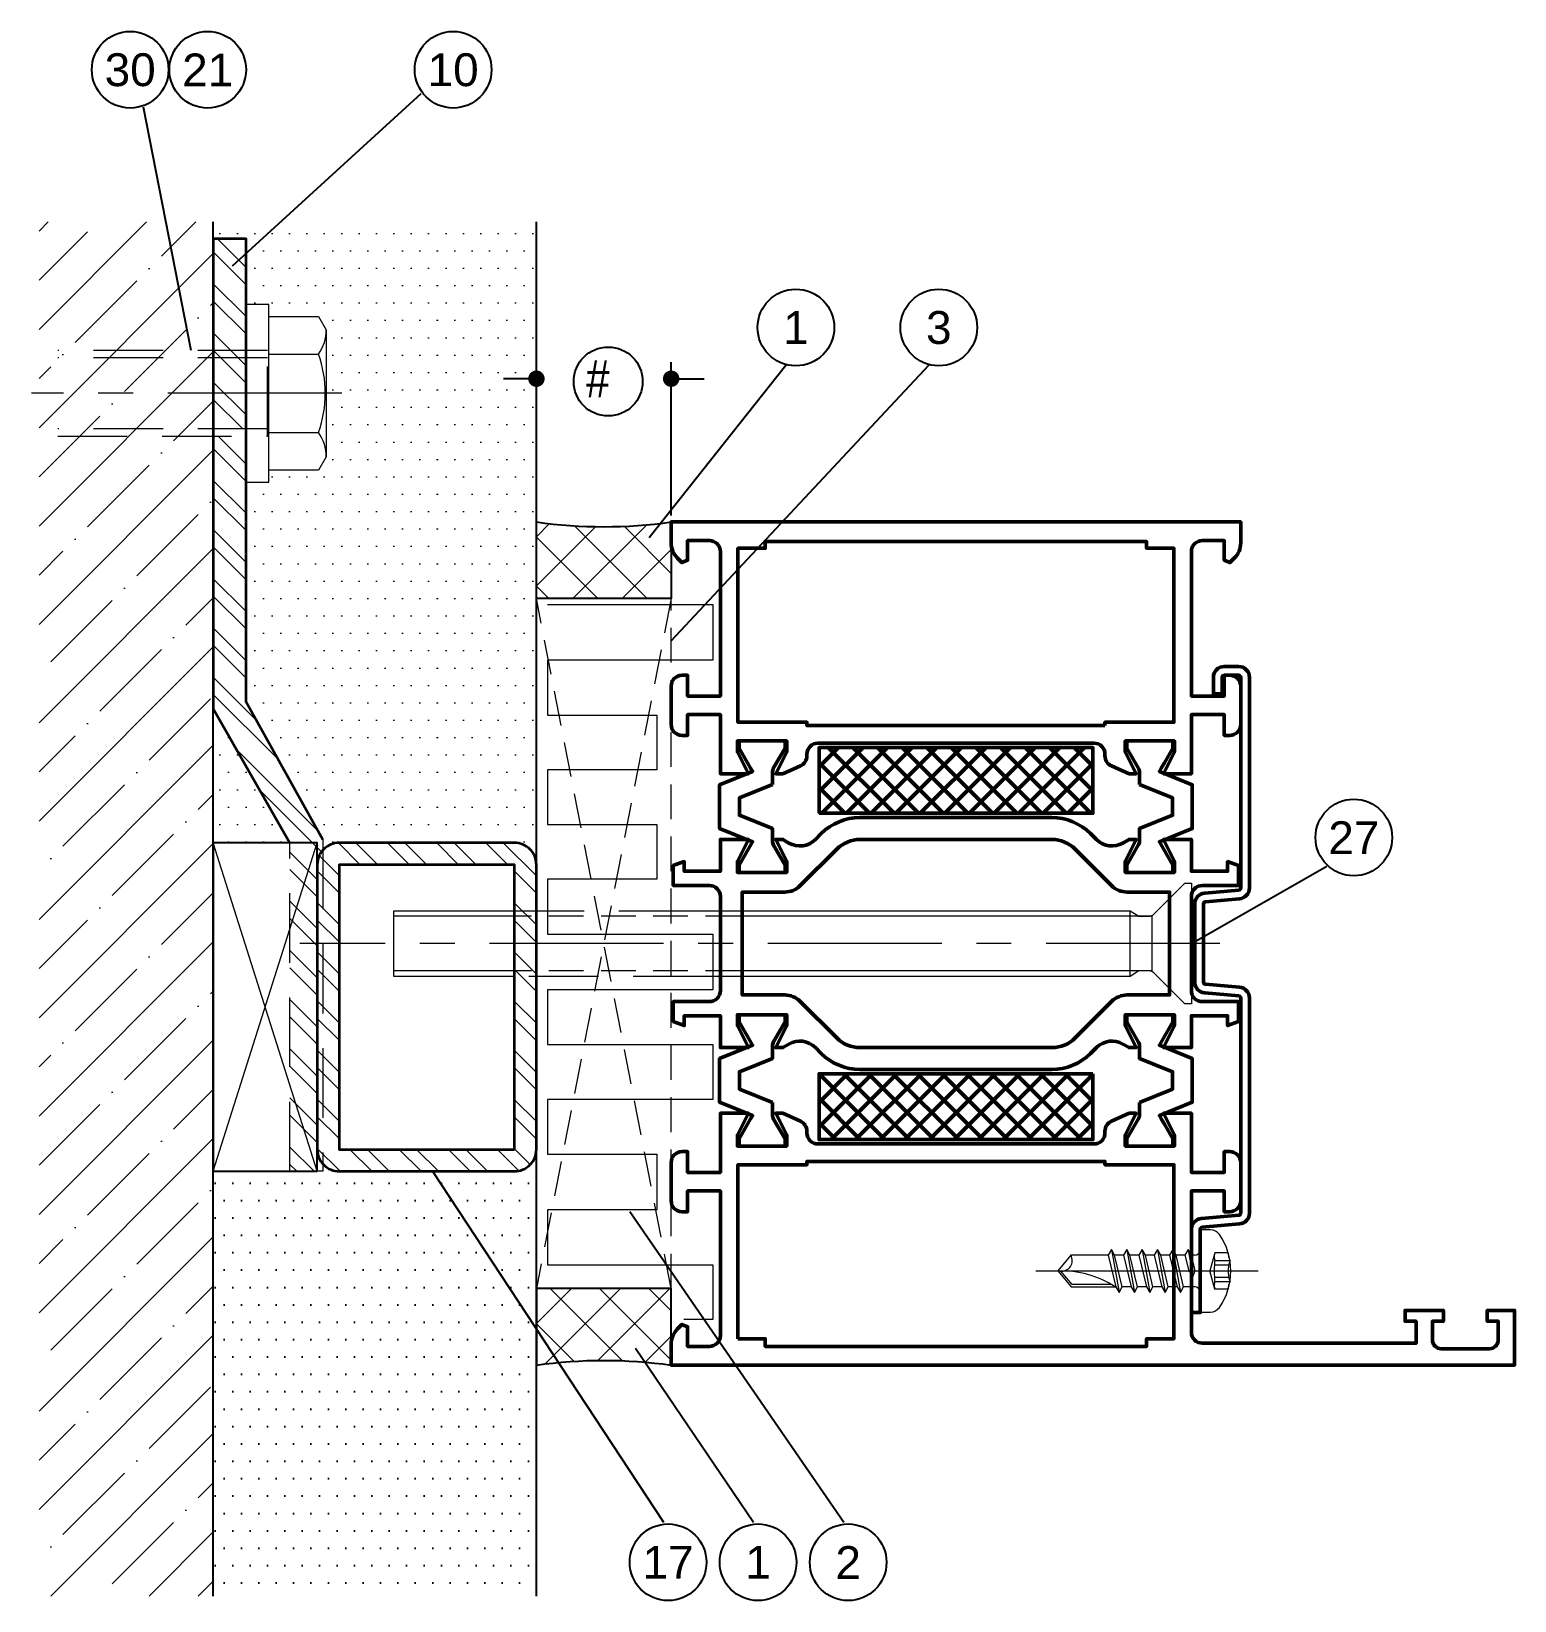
# Model space of a CAD drawing. Header units: millimetres. Extents: x 28 to 163, y 79 to 223.
import ezdxf
from ezdxf.enums import TextEntityAlignment as Align

# ---------------------------------------------------------------- set-up
doc = ezdxf.new("R2010")
doc.units = ezdxf.units.MM
doc.linetypes.add('CENTER', pattern=[50.8, 31.75, -6.35, 6.35, -6.35])
doc.linetypes.add('HIDDEN', pattern=[9.525, 6.35, -3.175])
for name, color, linetype, lineweight in [('AM_5', 3, 'Continuous', 25), ('AM_C', 50, 'Continuous', 50), ('AM_S', 80, 'Continuous', 50), ('Cent3', 70, 'CENTER', 18), ('Cent4', 10, 'CENTER', 13), ('CHide3', 70, 'HIDDEN', 18), ('CHide4', 10, 'HIDDEN', 13), ('Cont1', 7, 'Continuous', 35), ('Cont2', 2, 'Continuous', 25), ('Cont3', 70, 'Continuous', 18), ('Cont4', 10, 'Continuous', 13)]:
    doc.layers.add(name, color=color, linetype=linetype, lineweight=lineweight)
doc.styles.add('BEMSTIL', font='8SIMPLEX.SHX', dxfattribs={"width": 0.85})
doc.styles.add('SWISS', font='swiss.ttf')
doc.dimstyles.new('Dok-1zu2-PUNKT$0', dxfattribs={"dimscale": 0.5, "dimtxt": 3.4, "dimasz": 1.5, "dimexe": 1.5, "dimexo": 0.6, "dimgap": 1.5, "dimtad": 0, "dimlfac": 2, "dimdsep": 46, "dimtxsty": 'BEMSTIL', "dimblk": 'PUNKT', "dimblk1": 'PUNKT', "dimblk2": 'PUNKT', "dimcen": 0, "dimclrd": 3, "dimclre": 3, "dimclrt": 3, "dimadec": 0, "dimazin": 0, "dimtfac": 0.7, "dimtofl": 0, "dimtmove": 0, "dimatfit": 3, "dimfxl": 0, "dimtolj": 1, "dimarcsym": 0})
pattern_1 = [(45, (-0.1838, -319.7073), (-2.245064, 2.245064), []), (135, (-0.1838, -319.7073), (-2.245064, -2.245064), [])]

# ---------------------------------------------------------------- blocks, each defined once
blk = doc.blocks.new('PUNKT')
at = {"color": 0, "linetype": 'Continuous'}
blk.add_line((-0.5, 0), (-1, 0), dxfattribs=at)
at = {"color": 0, "linetype": 'Continuous', "const_width": 0.5}
blk.add_lwpolyline([(-0.25, 0, 1), (0.25, 0, 1)], format="xyb", close=True, dxfattribs=at)
blk = doc.blocks.new('*D4')
at = {"layer": 'AM_5', "color": 3, "lineweight": -2, "transparency": 16777216}
for p, q in [((73.92, 178.42), (73.92, 192.4)), ((73.92, 178.42), (73.92, 192.4)), ((73.92, 178.42), (73.92, 192.4)), ((86.22, 178.42), (86.22, 192.4)), ((86.22, 178.42), (86.22, 192.4)), ((86.22, 178.42), (86.22, 192.4)), ((72.42, 190.9), (70.92, 190.9)), ((72.42, 190.9), (70.92, 190.9)), ((72.42, 190.9), (70.92, 190.9)), ((87.72, 190.9), (89.22, 190.9)), ((87.72, 190.9), (89.22, 190.9)), ((87.72, 190.9), (89.22, 190.9))]:
    blk.add_line(p, q, dxfattribs=at)
at = {"layer": 'AM_5', "color": 3, "lineweight": -2, "transparency": 16777216, "xscale": 1.5, "yscale": 1.5, "zscale": 1.5}
blk.add_blockref('PUNKT', (73.92, 190.9), dxfattribs=at)
blk.add_blockref('PUNKT', (73.92, 190.9), dxfattribs=at)
blk.add_blockref('PUNKT', (73.92, 190.9), dxfattribs=at)
at = {"layer": 'AM_5', "color": 3, "lineweight": -2, "transparency": 16777216, "xscale": 1.5, "yscale": 1.5, "zscale": 1.5, "rotation": 180}
blk.add_blockref('PUNKT', (86.22, 190.9), dxfattribs=at)
blk.add_blockref('PUNKT', (86.22, 190.9), dxfattribs=at)
blk.add_blockref('PUNKT', (86.22, 190.9), dxfattribs=at)
at = {"layer": 'AM_5', "color": 3, "transparency": 16777216, "insert": (78.99, 190.9), "char_height": 3.4, "attachment_point": 5, "style": 'BEMSTIL'}
blk.add_mtext('\\A1; #', dxfattribs=at)
blk.add_mtext('\\A1; #', dxfattribs=at)
blk.add_mtext('\\A1; #', dxfattribs=at)
blk = doc.blocks.new('WI1021361')
for points in [[(23, 41.8), (22.27, 40.19, -0.294108), (21.36, 39.6), (21.2, 39.6, 0.414214), (20.2, 38.6), (20.2, 13.4, 0.414214), (21.2, 12.4), (21.36, 12.4, -0.294108), (22.27, 11.81), (23, 10.2), (23, 9.55), (21, 10.55), (20, 10.55), (20, 6.05), (21, 6.05), (23, 7.05), (23, 4.5), (17.6, 4.5), (17.6, 1.5), (19.5, 1.5), (19.5, 1, -0.414214), (18.5, 0), (15, 0, -0.414214), (14, 1), (14, 1.5), (15.9, 1.5), (15.9, 4.5), (2.7, 4.5, 0.414214), (1.7, 3.5), (1.7, 1.5), (3.5, 1.5), (3.71, 0.99), (3.31, 0.59, -0.198912), (1.9, 0), (0, 0), (0, 77), (5, 77), (5, 74.5), (4, 74.5), (4, 75.5), (2.3, 75.5, 0.414214), (1.5, 74.7), (1.5, 70.3, 0.414214), (2.3, 69.5), (4, 69.5), (4, 70.5), (5, 70.5), (5, 67), (4, 67), (4, 68), (2, 68), (2, 48.5, 0.414214), (3, 47.5), (15.9, 47.5), (15.9, 50.5), (14, 50.5), (14, 51, -0.414214), (15, 52), (18.5, 52, -0.414214), (19.5, 51), (19.5, 50.5), (17.6, 50.5), (17.6, 47.5), (23, 47.5), (23, 44.95), (21, 45.95), (20, 45.95), (20, 41.45), (21, 41.45), (23, 42.45), (23, 41.8)], [(54, 10.2), (54.73, 11.81, -0.294108), (55.64, 12.4), (55.8, 12.4, 0.414214), (56.8, 13.4), (56.8, 38.6, 0.414214), (55.8, 39.6), (55.64, 39.6, -0.294108), (54.73, 40.19), (54, 41.8), (54, 42.45), (56, 41.45), (57, 41.45), (57, 45.95), (56, 45.95), (54, 44.95), (54, 47.5), (59.4, 47.5), (59.4, 50.5), (57.5, 50.5), (57.5, 51, -0.414214), (58.5, 52), (62, 52, -0.414214), (63, 51), (63, 50.5), (61.1, 50.5), (61.1, 47.5), (74.3, 47.5, 0.414214), (75.3, 48.5), (75.3, 50.5), (73.5, 50.5), (73.29, 51.01), (73.69, 51.41, -0.198912), (75.1, 52), (77, 52), (77, 0), (75.1, 0, -0.198912), (73.69, 0.59), (73.29, 0.99), (73.5, 1.5), (75.3, 1.5), (75.3, 3.5, 0.414214), (74.3, 4.5), (61.1, 4.5), (61.1, 1.5), (63, 1.5), (63, 1, -0.414214), (62, 0), (58.5, 0, -0.414214), (57.5, 1), (57.5, 1.5), (59.4, 1.5), (59.4, 4.5), (54, 4.5), (54, 7.05), (56, 6.05), (57, 6.05), (57, 10.55), (56, 10.55), (54, 9.55), (54, 10.2)], [(23.99, 42.75), (22.87, 42.75, 0.131652), (22.47, 42.64), (20.66, 41.6), (20, 41.6), (20, 45.8), (20.66, 45.8), (22, 45.03), (22.49, 44.74), (22.79, 44.57), (24, 47.58), (28, 47.58), (29.21, 44.57), (31.34, 45.8), (32, 45.8), (32, 41.6), (31.34, 41.6), (29.53, 42.64, 0.131652), (29.13, 42.75), (28.01, 42.75), (26.79, 45.78), (25.21, 45.78)], [(53.01, 42.75), (54.13, 42.75, -0.131652), (54.53, 42.64), (56.34, 41.6), (57, 41.6), (57, 45.8), (56.34, 45.8), (55, 45.03), (54.51, 44.74), (54.21, 44.57), (53, 47.58), (49, 47.58), (47.79, 44.57), (45.66, 45.8), (45, 45.8), (45, 41.6), (45.66, 41.6), (47.47, 42.64, -0.131652), (47.87, 42.75), (48.99, 42.75), (50.21, 45.78), (51.79, 45.78)], [(48, 34.76, 0.198912), (47.12, 36.88), (43.79, 40.21, -0.198912), (43.2, 41.63), (43.2, 45.5), (33.8, 45.5), (33.8, 41.63, -0.198912), (33.21, 40.21), (29.88, 36.88, 0.198912), (29, 34.76), (29, 17.24, 0.198912), (29.88, 15.12), (33.21, 11.79, -0.198912), (33.8, 10.37), (33.8, 6.5), (43.2, 6.5), (43.2, 10.37, -0.198912), (43.79, 11.79), (47.12, 15.12, 0.198912), (48, 17.24)], [(23.99, 9.25), (22.87, 9.25, -0.131652), (22.47, 9.36), (20.66, 10.4), (20, 10.4), (20, 6.2), (20.66, 6.2), (22, 6.97), (22.49, 7.26), (22.79, 7.43), (24, 4.43), (28, 4.43), (29.21, 7.43), (31.34, 6.2), (32, 6.2), (32, 10.4), (31.34, 10.4), (29.53, 9.36, -0.131652), (29.13, 9.25), (28.01, 9.25), (26.79, 6.23), (25.21, 6.23)], [(53.01, 9.25), (54.13, 9.25, 0.131652), (54.53, 9.36), (56.34, 10.4), (57, 10.4), (57, 6.2), (56.34, 6.2), (55, 6.97), (54.51, 7.26), (54.21, 7.43), (53, 4.43), (49, 4.43), (47.79, 7.43), (45.66, 6.2), (45, 6.2), (45, 10.4), (45.66, 10.4), (47.47, 9.36, 0.131652), (47.87, 9.25), (48.99, 9.25), (50.21, 6.23), (51.79, 6.23)]]:
    blk.add_lwpolyline(points, format="xyb", close=True)
blk.add_lwpolyline([(29, 10.2), (29.32, 10.75, 0.339454), (29, 13.17), (28.46, 13.71, -0.198912), (27, 17.24), (27, 34.76, -0.198912), (28.46, 38.29), (29, 38.83, 0.339454), (29.32, 41.25), (29, 41.8), (29, 42.45), (31, 41.45), (32, 41.45), (32, 45.95), (31, 45.95), (29, 44.95), (29, 47.5), (31.9, 47.5), (31.9, 50.8), (31.01, 50.8), (31.38, 51.8), (33.2, 51.8), (33.2, 48.5, 0.414214), (34.2, 47.5), (42.8, 47.5, 0.414214), (43.8, 48.5), (43.8, 51.8), (45.62, 51.8), (45.99, 50.8), (45.1, 50.8), (45.1, 47.5), (48, 47.5), (48, 44.95), (46, 45.95), (45, 45.95), (45, 41.45), (46, 41.45), (48, 42.45), (48, 41.8), (47.68, 41.25, 0.339454), (48, 38.83), (48.54, 38.29, -0.198912), (50, 34.76), (50, 17.24, -0.198912), (48.54, 13.71), (48, 13.17, 0.339454), (47.68, 10.75), (48, 10.2), (48, 9.55), (46, 10.55), (45, 10.55), (45, 6.05), (46, 6.05), (48, 7.05), (48, 4.5), (45.1, 4.5), (45.1, 1.2), (45.99, 1.2), (45.62, 0.2), (43.8, 0.2), (43.8, 3.5, 0.414214), (42.8, 4.5), (34.2, 4.5, 0.414214), (33.2, 3.5), (33.2, 0.2), (31.38, 0.2), (31.01, 1.2), (31.9, 1.2), (31.9, 4.5), (29, 4.5), (29, 7.05), (31, 6.05), (32, 6.05), (32, 10.55), (31, 10.55), (29, 9.55), (29, 10.2), (29.32, 10.75)], format="xyb")
for points in [[(2.4, 6.1), (18.3, 6.1), (18.3, 12.4), (18.6, 12.4), (18.6, 39.6), (18.3, 39.6), (18.3, 45.9), (2.4, 45.9), (2.4, 43.4), (1.7, 43.4), (1.7, 8.6), (2.4, 8.6), (2.4, 6.1)], [(58.4, 39.6), (58.7, 39.6), (58.7, 45.9), (74.6, 45.9), (74.6, 43.4), (75.2, 43.4), (75.2, 8.6), (74.6, 8.6), (74.6, 6.1), (58.7, 6.1), (58.7, 12.4), (58.4, 12.4), (58.4, 39.6)]]:
    blk.add_lwpolyline(points, close=True)
blk = doc.blocks.new('WI4090072')
h = blk.add_hatch()
h.set_pattern_fill('ANSI37', color=256, scale=0.5, style=0)
h.set_pattern_definition([(45, (0, 0.4), (-1.12253, 1.12253), []), (135, (0, 0.4), (-1.12253, -1.12253), [])])
h.paths.add_polyline_path([(12.5, 6.4), (-12.5, 6.4), (-12.5, 0.4), (12.5, 0.4)])
blk.add_lwpolyline([(12.5, 6.4), (12.5, 0.4), (-12.5, 0.4), (-12.5, 6.4), (12.5, 6.4)], close=True)
blk = doc.blocks.new('WI4080202')
blk.add_lwpolyline([(-48.32, -0.18), (-48.61, -3.59, -0.388879), (-49.61, -4.5), (-57.2, -4.5), (-57.2, -3.7), (-49.61, -3.7, 0.388879), (-49.41, -3.52), (-49.11, -0.11, -0.388879), (-48.12, 0.8), (-28.48, 0.8, -0.388879), (-27.49, -0.11), (-27.22, -3.22, 0.388879), (-27.02, -3.4), (-19.88, -3.4, 0.388879), (-19.68, -3.22), (-19.41, -0.11, -0.388879), (-18.42, 0.8), (0.8, 0.8, -0.414214), (1.8, -0.2), (1.8, -1.5, -0.414214), (0.8, -2.5), (-0.7, -2.5), (-0.7, -1.7), (0.8, -1.7, 0.414214), (1, -1.5), (1, -0.2, 0.414214), (0.8, 0), (-18.42, 0, 0.388879), (-18.62, -0.18), (-18.89, -3.29, -0.388879), (-19.88, -4.2), (-27.02, -4.2, -0.388879), (-28.01, -3.29), (-28.28, -0.18, 0.388879), (-28.48, 0), (-48.12, 0, 0.388879), (-48.32, -0.18)], format="xyb", close=True)
blk = doc.blocks.new('ws4070448')
at = {"layer": 'Cent4'}
blk.add_lwpolyline([(0, -15.02), (0, 5.29)], dxfattribs=at)
at = {"layer": 'CHide4'}
for p, q in [((-0.97, 1.33), (-0.97, 2.72)), ((-0.56, 1.33), (-0.56, 2.61)), ((0.56, 1.33), (0.56, 2.61)), ((0.97, 1.33), (0.97, 2.72))]:
    blk.add_line(p, q, dxfattribs=at)
for points in [[(-1.65, 2.56), (-1.65, 1.33)], [(1.65, 2.56), (1.65, 1.33)], [(-1.65, 1.33), (0, 0.89)], [(1.65, 1.33), (0, 0.89)]]:
    blk.add_lwpolyline(points, dxfattribs=at)
for centre, radius, start, end in [((-1.59, 3.84), 1.28, 267.2848, 298.8872), ((0, 5.49), 2.94, 250.6988, 289.3012), ((1.59, 3.84), 1.28, 241.1128, 272.7152), ((-1.31, 2.49), 1.21, 253.6643, 286.3357), ((0, 11.41), 10.13, 264.4948, 275.5052), ((1.31, 2.49), 1.21, 253.6643, 286.3357)]:
    blk.add_arc(centre, radius, start, end, dxfattribs=at)
at = {"layer": 'Cont3'}
blk.add_lwpolyline([(3.32, 1.75, 0.314856), (-3.32, 1.75, 0.244912), (-3.75, 0.93), (-3.75, 0), (3.75, 0), (3.75, 0.93, 0.244912), (3.32, 1.75, 0.138291)], format="xyb", dxfattribs=at)
for points in [[(-1.95, -1.1), (-1.45, -1.39), (0, -1.04), (0.5, -0.67), (0, -0.47), (-1.45, -0.81)], [(-1.95, -2.5), (-1.45, -2.79), (1.45, -2.1), (1.95, -1.81), (1.45, -1.52), (-1.45, -2.21)], [(-1.95, -3.9), (-1.45, -4.19), (1.45, -3.5), (1.95, -3.21), (1.45, -2.92), (-1.45, -3.61)], [(-1.95, -5.3), (-1.45, -5.59), (1.45, -4.9), (1.95, -4.61), (1.45, -4.32), (-1.45, -5.01)], [(-1.95, -6.7), (-1.45, -6.99), (1.45, -6.3), (1.95, -6.01), (1.45, -5.72), (-1.45, -6.41)], [(-1.45, -8.39), (1.45, -7.7), (1.95, -7.41), (1.45, -7.12), (-1.45, -7.81), (-1.95, -8.1)]]:
    blk.add_lwpolyline(points, close=True, dxfattribs=at)
for points in [[(-1.95, -1.1), (0.5, -0.67)], [(-1.45, -0.5), (-1.45, -0.81)], [(-1.45, -1.39), (-1.45, -2.21)], [(-1.45, -1.39), (-1.45, -2.21)], [(1.45, -0.5), (1.45, -1.52)], [(-1.95, -2.5), (1.95, -1.81)], [(-1.45, -2.79), (-1.45, -3.61)], [(1.45, -2.1), (1.45, -2.92)], [(-1.95, -3.9), (1.95, -3.21)], [(-1.45, -4.19), (-1.45, -5.01)], [(1.45, -3.5), (1.45, -4.32)], [(-1.95, -5.3), (1.95, -4.61)], [(-1.45, -5.59), (-1.45, -6.41)], [(1.45, -4.9), (1.45, -5.72)], [(-1.95, -6.7), (1.95, -6.01)], [(-1.45, -6.99), (-1.45, -7.81)], [(1.45, -6.3), (1.45, -7.12)], [(-1.95, -8.1), (1.95, -7.41)], [(-1.45, -8.38), (-1.45, -11.81), (0, -13), (1.45, -11.79), (1.45, -7.7)], [(1.24, -8.17), (1.24, -11.7), (0.03, -12.71)]]:
    blk.add_lwpolyline(points, dxfattribs=at)
for centre, radius, start, end in [((-1.95, -0.5), 0.5, 0, 90), ((1.95, -0.5), 0.5, 90, 180), ((8.74, -12.6), 8.74, 146.5114, 182.6031), ((-0.95, -12.64), 0.965, 350.682, 121.1143)]:
    blk.add_arc(centre, radius, start, end, dxfattribs=at)

msp = doc.modelspace()

# ---------------------------------------------------------------- hatches: boundary and pattern name
at = {"layer": 'Cont2'}
h = msp.add_hatch(dxfattribs=at)
h.set_pattern_fill('DOTS', color=256, style=0)
h.set_pattern_definition([(0, (-133.1946, -352.4558), (0.79375, 1.5875), [0, -1.5875])])
h.paths.add_polyline_path([(73.916, 120.52, -0.4142136), (71.916, 118.52), (55.916, 118.52, -0.2152504), (54.416, 119.197), (54.416, 118.52), (44.416, 118.52), (44.416, 79.725), (73.916, 79.725)])
at = {"layer": 'Cont3'}
h = msp.add_hatch(dxfattribs=at)
h.set_pattern_fill('ANSI35', color=256, style=0)
h.set_pattern_definition([(45, (-133.1946, -352.456), (-4.49013, 4.49013), []), (45, (-128.7045, -352.456), (-4.49013, 4.49013), [7.9375, -1.5875, 0, -1.5875])])
h.paths.add_polyline_path([(44.416, 189.566), (28.519, 189.566), (28.519, 79.725), (44.416, 79.725)])
h.paths.add_polyline_path([(44.416, 205.225), (28.519, 205.225), (28.519, 189.566), (44.416, 189.566)])
h = msp.add_hatch(dxfattribs=at)
h.set_pattern_fill('DOTS', color=256, style=0)
h.set_pattern_definition([(0, (-4.1838, -319.7073), (0.79375, 1.5875), [0, -1.5875])])
h.paths.add_polyline_path([(73.916, 182.919), (73.916, 205.225), (44.416, 205.225), (44.416, 203.666), (47.416, 203.666), (47.416, 197.691), (49.496, 197.691), (49.496, 196.586), (54.018, 196.586), (54.716, 195.377, -0.0232442), (54.716, 195.059), (54.716, 184.074, -0.0232442), (54.716, 183.755), (54.018, 182.546), (49.496, 182.546), (49.496, 181.441), (47.416, 181.441), (47.416, 161.372), (54.416, 148.803), (54.416, 147.843, -0.2152504), (55.916, 148.52), (65.775, 148.52)])
h.paths.add_polyline_path([(73.916, 182.919), (65.775, 148.52), (71.916, 148.52, -0.4142136), (73.916, 146.52)])
h.paths.add_polyline_path([(44.416, 160.791), (44.416, 148.52), (51.416, 148.52)])
h = msp.add_hatch(dxfattribs=at)
h.set_pattern_fill('ANSI37', color=256, style=0)
h.set_pattern_definition(pattern_1)
edge = h.paths.add_edge_path()
edge.add_line((73.916, 170.82), (73.916, 177.82))
edge.add_arc((80.066, 221.106), 43.721, 261.91345, 278.08655)
edge.add_line((86.216, 177.82), (86.216, 170.82))
edge.add_line((86.216, 170.82), (73.916, 170.82))
h = msp.add_hatch(dxfattribs=at)
h.set_pattern_fill('ANSI37', color=256, style=0)
h.set_pattern_definition(pattern_1)
edge = h.paths.add_edge_path()
edge.add_line((73.916, 107.82), (73.916, 100.82))
edge.add_arc((80.066, 57.539), 43.716, 81.91305, 98.08695, ccw=False)
edge.add_line((86.216, 100.82), (86.216, 107.82))
edge.add_line((86.216, 107.82), (73.916, 107.82))
at = {"layer": 'Cont4'}
h = msp.add_hatch(dxfattribs=at)
h.set_pattern_fill('STEEL', color=256, angle=90, style=0)
h.set_pattern_definition([(135, (-1.8218, -306.4752), (-2.245064, -2.245064), []), (135, (-3.4093, -306.4752), (-2.245064, -2.245064), [])])
h.paths.add_polyline_path([(47.416, 185.666), (44.416, 185.666), (44.416, 160.791), (51.416, 148.52), (54.416, 148.52), (54.416, 148.803), (47.416, 161.372)])
h.paths.add_polyline_path([(54.416, 148.52), (51.416, 148.52), (51.416, 139.52)], flags=17)
h.paths.add_polyline_path([(53.916, 146.52, -0.1826758), (54.416, 147.843), (54.416, 148.52), (51.416, 139.52), (51.416, 127.52), (54.416, 118.52), (54.416, 119.197, -0.1826758), (53.916, 120.52)])
h.paths.add_polyline_path([(51.416, 127.52), (51.416, 118.52), (54.416, 118.52)], flags=17)
h.paths.add_polyline_path([(47.416, 203.666), (44.416, 203.666), (44.416, 193.466), (47.416, 193.466)])
h.paths.add_polyline_path([(47.416, 193.466), (44.416, 193.466), (44.416, 192.816), (47.416, 192.816)])
h.paths.add_polyline_path([(47.416, 192.816), (44.416, 192.816), (44.416, 189.566), (47.416, 189.566)])
h.paths.add_polyline_path([(47.416, 189.566), (44.416, 189.566), (44.416, 186.316), (47.416, 186.316)])
h = msp.add_hatch(dxfattribs=at)
h.set_pattern_fill('STEEL', color=256, angle=90, style=0)
h.set_pattern_definition([(135, (-4.1838, -319.7073), (-2.245064, -2.245064), []), (135, (-5.7713, -319.7073), (-2.245064, -2.245064), [])])
h.paths.add_polyline_path([(71.916, 120.52), (71.916, 146.52), (55.916, 146.52), (55.916, 120.52)], flags=16)
edge = h.paths.add_edge_path()
edge.add_arc((71.916, 120.52), 2, 270, 360)
edge.add_line((73.916, 120.52), (73.916, 146.52))
edge.add_arc((71.916, 146.52), 2, 0, 90)
edge.add_line((71.916, 148.52), (55.916, 148.52))
edge.add_arc((55.916, 146.52), 2, 90, 180)
edge.add_line((53.916, 146.52), (53.916, 120.52))
edge.add_arc((55.916, 120.52), 2, 180, 270)
edge.add_line((55.916, 118.52), (71.916, 118.52))

# ---------------------------------------------------------------- linework, layer by layer
at = {"layer": 'AM_5', "color": 3}
for p, q in [((46.16, 201.205), (63.408, 216.943)), ((42.411, 193.466), (38.046, 215.699)), ((84.211, 176.413), (96.7, 192.151)), ((86.216, 166.954), (109.744, 192.151)), ((133.716, 139.32), (146.08, 146.384)), ((64.428, 118.52), (85.531, 86.488)), ((82.458, 114.863), (101.971, 86.488)), ((82.959, 102.379), (93.744, 86.488))]:
    msp.add_line(p, q, dxfattribs=at)
for centre, radius in [((36.834, 219.119), 3.5), ((43.91, 219.119), 3.5), ((66.316, 219.119), 3.5), ((97.608, 195.577), 3.5), ((110.652, 195.577), 3.5), ((80.473, 190.643), 3.144), ((148.539, 149.004), 3.5), ((85.939, 82.813), 3.5), ((94.153, 82.813), 3.5), ((102.38, 82.813), 3.5)]:
    msp.add_circle(centre, radius, dxfattribs=at)
at = {"layer": 'Cent3', "ltscale": 0.5}
msp.add_line((136.316, 139.32), (52.316, 139.32), dxfattribs=at)
msp.add_lwpolyline([(56.145, 189.566), (27.816, 189.566)], dxfattribs=at)
at = {"layer": 'CHide3', "ltscale": 0.5}
for p, q in [((92.516, 141.82), (71.916, 141.82)), ((92.516, 136.82), (71.916, 136.82))]:
    msp.add_line(p, q, dxfattribs=at)
at = {"layer": 'CHide3'}
for points in [[(30.216, 185.666), (49.366, 185.666), (49.366, 193.466)], [(49.366, 193.466), (30.216, 193.466)], [(49.366, 192.816), (30.216, 192.816)], [(49.366, 186.316), (30.216, 186.316)], [(71.916, 142.32), (89.116, 142.32)], [(89.116, 136.32), (71.916, 136.32)]]:
    msp.add_lwpolyline(points, dxfattribs=at)
at = {"layer": 'CHide3', "ltscale": 0.5}
msp.add_lwpolyline([(86.216, 170.82), (73.916, 170.82), (73.916, 107.82), (86.216, 107.82), (86.216, 170.82), (73.916, 107.82), (86.216, 107.82), (73.916, 170.82)], dxfattribs=at)
at = {"layer": 'CHide4'}
msp.add_lwpolyline([(54.416, 148.803), (54.416, 118.52), (51.416, 118.52), (51.416, 148.52)], dxfattribs=at)
at = {"layer": 'Cont1'}
msp.add_lwpolyline([(54.416, 148.803), (47.416, 161.372), (47.416, 203.666), (44.416, 203.666), (44.416, 160.791), (51.416, 148.52)], dxfattribs=at)
msp.add_lwpolyline([(71.916, 118.52, 0.4142136), (73.916, 120.52), (73.916, 146.52, 0.4142136), (71.916, 148.52), (55.916, 148.52, 0.4142136), (53.916, 146.52), (53.916, 120.52, 0.4142136), (55.916, 118.52)], format="xyb", close=True, dxfattribs=at)
msp.add_lwpolyline([(71.916, 120.52), (71.916, 146.52), (55.916, 146.52), (55.916, 120.52)], close=True, dxfattribs=at)
at = {"layer": 'Cont2'}
for points in [[(44.416, 79.725), (44.416, 205.225)], [(73.916, 79.725), (73.916, 205.225)]]:
    msp.add_lwpolyline(points, dxfattribs=at)
for points in [[(73.916, 170.82), (73.916, 177.82, 0.0706859), (86.216, 177.82), (86.216, 170.82)], [(73.916, 107.82), (73.916, 100.82, -0.0706894), (86.216, 100.82), (86.216, 107.82)]]:
    msp.add_lwpolyline(points, format="xyb", close=True, dxfattribs=at)
msp.add_lwpolyline([(53.916, 118.52), (53.916, 148.52), (44.416, 148.52), (44.416, 118.52)], close=True, dxfattribs=at)
at = {"layer": 'Cont3'}
for p, q in [((71.916, 141.82), (60.916, 141.82)), ((130.116, 141.82), (92.516, 141.82)), ((71.916, 136.82), (60.916, 136.82)), ((130.116, 136.82), (92.516, 136.82))]:
    msp.add_line(p, q, dxfattribs=at)
for points in [[(47.416, 181.441), (49.496, 181.441), (49.496, 197.691), (47.416, 197.691)], [(49.496, 196.586), (54.018, 196.586), (54.716, 195.377), (54.716, 183.755), (54.018, 182.546), (49.496, 182.546)]]:
    msp.add_lwpolyline(points, close=True, dxfattribs=at)
for points in [[(49.496, 193.141), (54.018, 193.141)], [(49.496, 185.991), (54.018, 185.991)], [(74.916, 170.289), (74.916, 170.289), (90.016, 170.289), (90.016, 165.189), (74.916, 165.189), (74.916, 160.189), (84.916, 160.189), (84.916, 155.189), (74.916, 155.189), (74.916, 150.189), (84.916, 150.189), (84.916, 145.189), (74.916, 145.189), (74.916, 140.189), (90.016, 140.189), (90.016, 135.089), (74.916, 135.089), (74.916, 130.089), (90.016, 130.089), (90.016, 125.089), (74.916, 125.089), (74.916, 120.089), (84.916, 120.089), (84.916, 114.989), (74.916, 114.989), (74.916, 109.989), (90.016, 109.989), (90.016, 104.989), (87.387, 104.989), (87.387, 104.989)], [(44.416, 118.52), (53.916, 148.52)], [(53.916, 118.536), (44.416, 148.52)], [(71.916, 136.32), (60.916, 136.32), (60.916, 142.32), (71.916, 142.32)], [(128.116, 136.32), (128.116, 142.32)], [(130.116, 136.766), (130.116, 141.874)]]:
    msp.add_lwpolyline(points, dxfattribs=at)
msp.add_lwpolyline([(83.83, 142.32), (128.116, 142.32), (128.916, 141.82), (129.867, 141.82, 0.1989124), (130.292, 141.996), (133.116, 144.82), (133.716, 144.82), (133.716, 133.82), (133.116, 133.82), (130.292, 136.644, 0.1989124), (129.867, 136.82), (128.916, 136.82), (128.116, 136.32), (83.83, 136.32)], format="xyb", dxfattribs=at)
for centre, radius, start, end in [((51.296, 195.218), 3.424, 322.66311, 2.66311), ((44.196, 189.566), 10.453, 340, 20), ((51.296, 183.915), 3.424, 357.33689, 37.33689)]:
    msp.add_arc(centre, radius, start, end, dxfattribs=at)

# ---------------------------------------------------------------- block references
at = {"rotation": 270}
msp.add_blockref('ws4070448', (134.516, 109.415), dxfattribs=at)
at = {"layer": 'AM_C', "xscale": -1, "rotation": 270}
msp.add_blockref('WI4080202', (138.216, 162.82), dxfattribs=at)
at = {"layer": 'AM_C', "rotation": 180}
msp.add_blockref('WI4090072', (112.216, 157.62), dxfattribs=at)
at = {"layer": 'AM_C'}
msp.add_blockref('WI4090072', (112.216, 121.02), dxfattribs=at)
at = {"layer": 'AM_S', "xscale": -1, "rotation": 270}
msp.add_blockref('WI1021361', (86.216, 100.82), dxfattribs=at)

# ---------------------------------------------------------------- texts
at = {"layer": 'AM_5', "color": 40, "style": 'SWISS'}
for s, p in [('30', (36.834, 219.119)), ('21', (43.91, 219.119)), ('10', (66.316, 219.119)), ('1', (97.608, 195.577)), ('3', (110.652, 195.577)), ('27', (148.539, 149.004)), ('17', (85.939, 82.813)), ('1', (94.153, 82.813)), ('2', (102.38, 82.813))]:
    msp.add_text(s, height=3, dxfattribs=at).set_placement(p, align=Align.MIDDLE)

# ---------------------------------------------------------------- dimensions: what is measured, and where the dimension line sits
at = {"layer": 'AM_5'}
dim = msp.add_linear_dim(base=(86.216, 190.902), p1=(73.916, 177.82), p2=(86.216, 177.82), text=' #', dimstyle='Dok-1zu2-PUNKT$0', override={"dimscale": 1, "dimlfac": 1}, dxfattribs=at)
dim.commit()
dim.dimension.update_dxf_attribs({"geometry": '*D4', "text_midpoint": (78.988, 190.902), "dimtype": 160})

doc.saveas('drawing.dxf')
